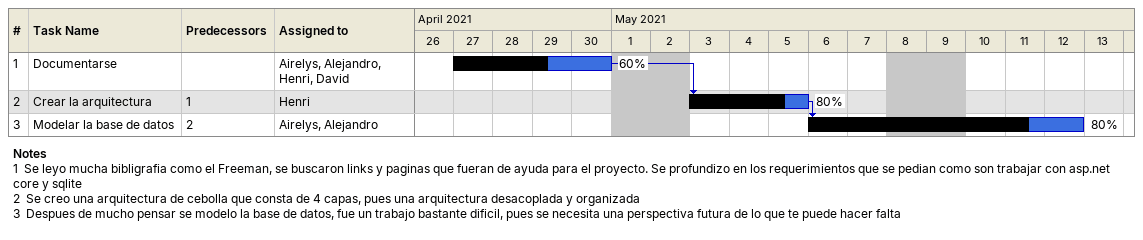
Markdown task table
| ID | Task | Start | Finish | Predecessors | Resources | % complete |
|---|---|---|---|---|---|---|
| 1 | Documentarse | 2021-04-27 | 2021-04-30 |  | Airelys, Alejandro, Henri, David | 60 |
| 2 | Crear la arquitectura | 2021-05-03 | 2021-05-05 | 1 | Henri | 80 |
| 3 | Modelar la base de datos | 2021-05-06 | 2021-05-12 | 2 | Airelys, Alejandro | 80 |

Notes
- 1: Se leyo mucha bibligrafia como el Freeman, se buscaron links y paginas que fueran de ayuda para el proyecto. Se profundizo en los requerimientos que se pedian como son trabajar con asp.net core y sqlite
- 2: Se creo una arquitectura de cebolla que consta de 4 capas, pues una arquitectura desacoplada y organizada
- 3: Despues de mucho pensar se modelo la base de datos, fue un trabajo bastante dificil, pues se necesita una perspectiva futura de lo que te puede hacer falta
